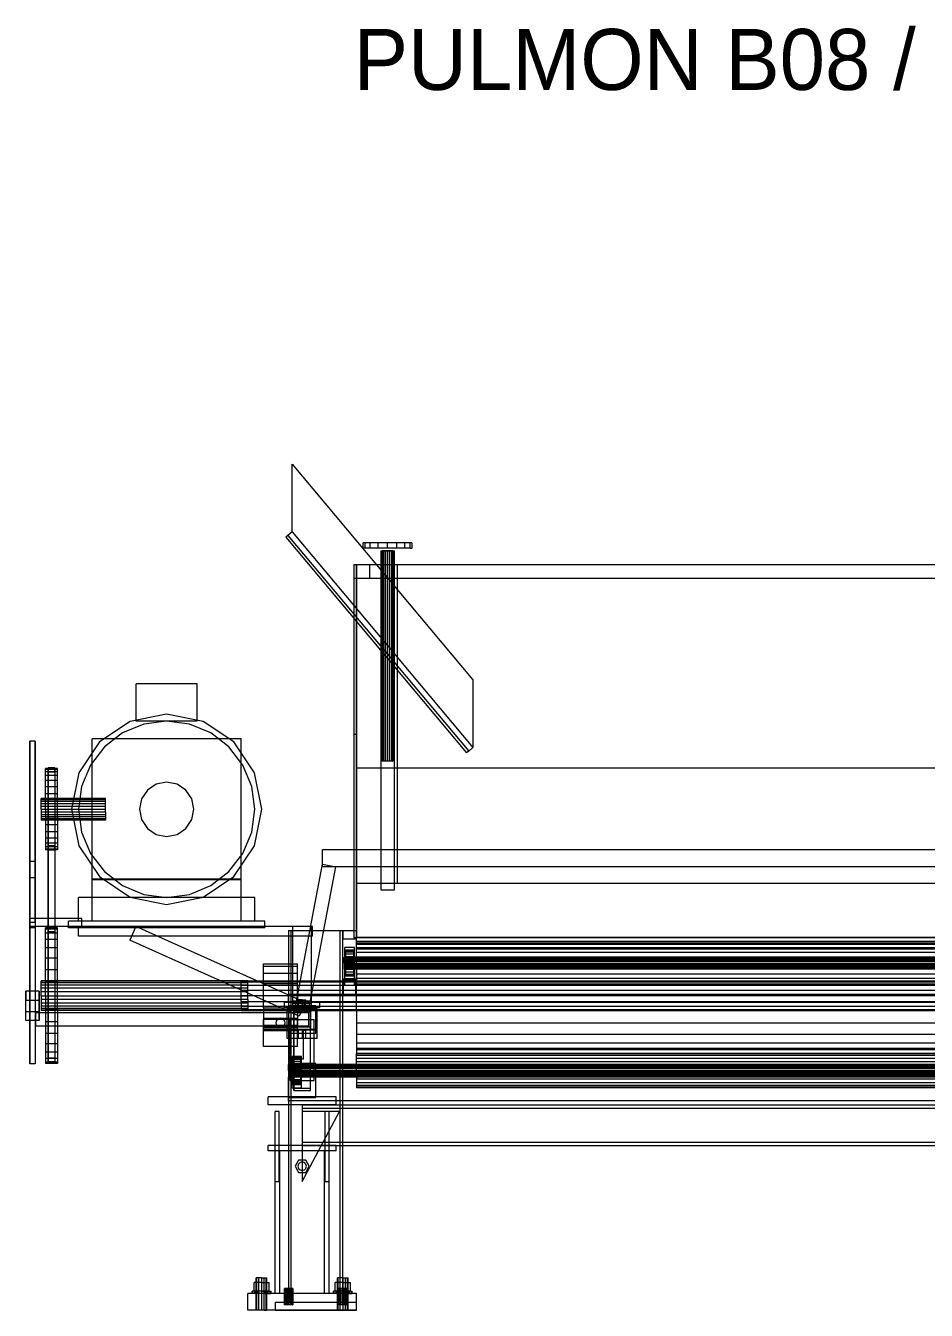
# Model space of a CAD drawing. Header units: millimetres. Extents: x -1970 to 34302, y -80068 to 6837.
# Drawn here: x -484 to 845, y -50000 to -48105 of the extents above; entities that cross this region are included whole.
import ezdxf

# ---------------------------------------------------------------- set-up
doc = ezdxf.new("R2010")
doc.units = ezdxf.units.MM
doc.layers.add('DET_BUFFER_lateral', color=7, linetype='Continuous', lineweight=0)
doc.layers.add('TEXTOS', color=4, linetype='Continuous', lineweight=0)

msp = doc.modelspace()

# ---------------------------------------------------------------- linework, layer by layer
at = {"layer": 'DET_BUFFER_lateral'}
for p, q in [((-91, -48852), (-91, -48752)), ((-91, -48752), (175.834, -49070)), ((-97.128, -48857.142), (-100.193, -48859.713)), ((-100.193, -48859.713), (166.641, -49177.713)), ((-91, -48852), (-97.128, -48857.142)), ((-97.128, -48857.142), (169.705, -49175.142)), ((-91, -48852), (175.834, -49170)), ((16.74, -48868), (14, -48868)), ((14, -48876), (14, -48868)), ((16.74, -48876), (14, -48876)), ((24.544, -48868), (16.74, -48868)), ((16.74, -48876), (16.74, -48868)), ((24.544, -48876), (16.74, -48876)), ((36.223, -48868), (24.544, -48868)), ((24.544, -48876), (24.544, -48868)), ((36.223, -48876), (24.544, -48876)), ((50, -48868), (36.223, -48868)), ((36.223, -48876), (36.223, -48868)), ((50, -48876), (36.223, -48876)), ((40, -48880), (60, -48880)), ((40, -48880), (40, -49380)), ((42.609, -48880), (42, -48880)), ((42, -49190), (42, -48880)), ((44.343, -48880), (42.609, -48880)), ((42.609, -49190), (42.609, -48880)), ((46.939, -48880), (44.343, -48880)), ((44.343, -49190), (44.343, -48880)), ((50, -48880), (46.939, -48880)), ((46.939, -49190), (46.939, -48880)), ((63.777, -48868), (50, -48868)), ((50, -48876), (50, -48868)), ((63.777, -48876), (50, -48876)), ((53.061, -48880), (50, -48880)), ((50, -49190), (50, -48880)), ((55.657, -48880), (53.061, -48880)), ((53.061, -49190), (53.061, -48880)), ((57.391, -48880), (55.657, -48880)), ((55.657, -49190), (55.657, -48880)), ((58, -48880), (57.391, -48880)), ((57.391, -49190), (57.391, -48880)), ((58, -48880), (58, -49190)), ((60, -49380), (60, -48880)), ((75.456, -48868), (63.777, -48868)), ((63.777, -48876), (63.777, -48868)), ((75.456, -48876), (63.777, -48876)), ((83.26, -48868), (75.456, -48868)), ((75.456, -48876), (75.456, -48868)), ((83.26, -48876), (75.456, -48876)), ((86, -48868), (83.26, -48868)), ((83.26, -48876), (83.26, -48868)), ((83.26, -48876), (86, -48876)), ((86, -48868), (86, -48876)), ((0, -48900), (4, -48900)), ((0, -48900), (0, -49450)), ((0, -48900), (24, -48900)), ((0, -48900), (0, -48920)), ((4, -49450), (4, -48900)), ((4, -48900), (2004, -48900)), ((4, -48900), (4, -49370)), ((24, -48920), (24, -48900)), ((24, -48900), (1984, -48900)), ((64, -48900), (1924, -48900)), ((64, -48900), (64, -49370)), ((0, -48920), (24, -48920)), ((24, -48920), (1984, -48920)), ((175.834, -49070), (175.834, -49170)), ((-231, -49076), (-321, -49076)), ((-321, -49131), (-321, -49076)), ((-231, -49131), (-231, -49076)), ((-329.729, -49131.287), (-375.278, -49161.722)), ((-276, -49120.6), (-329.729, -49131.287)), ((-231, -49131), (-321, -49131)), ((-276, -49131), (-309.646, -49135.43)), ((-222.271, -49131.287), (-276, -49120.6)), ((-242.354, -49135.43), (-276, -49131)), ((-176.722, -49161.722), (-222.271, -49131.287)), ((-341, -49148.417), (-367.924, -49169.076)), ((-309.646, -49135.43), (-341, -49148.417)), ((-211, -49148.417), (-242.354, -49135.43)), ((-184.076, -49169.076), (-211, -49148.417)), ((0, -49150), (4, -49150)), ((0, -49150), (0, -49450)), ((4, -49450), (4, -49150)), ((-478, -49160.31), (-478, -49361.69)), ((-470, -49160.31), (-478, -49160.31)), ((-478, -49435.31), (-478, -49160.31)), ((-470, -49361.69), (-470, -49160.31)), ((-470, -49160.31), (-470, -49435.31)), ((-375.278, -49161.722), (-405.713, -49207.271)), ((-367.924, -49169.076), (-388.583, -49196)), ((-166, -49157), (-386, -49157)), ((-386, -49365), (-386, -49157)), ((-163.417, -49196), (-184.076, -49169.076)), ((-146.287, -49207.271), (-176.722, -49161.722)), ((-166, -49365), (-166, -49157)), ((169.705, -49175.142), (166.641, -49177.713)), ((175.834, -49170), (169.705, -49175.142)), ((-455, -49202.153), (-455, -49201)), ((-437, -49201), (-455, -49201)), ((-455, -49205.567), (-455, -49202.153)), ((-437, -49202.153), (-455, -49202.153)), ((-455, -49211.112), (-455, -49205.567)), ((-437, -49205.567), (-455, -49205.567)), ((-451, -49199.9), (-451, -49205.719)), ((-441, -49199.9), (-451, -49199.9)), ((-451, -49436.107), (-451, -49199.9)), ((-451, -49205.719), (-441, -49205.719)), ((-451, -49205.719), (-451, -49441.926)), ((-441, -49205.719), (-441, -49199.9)), ((-441, -49199.9), (-441, -49436.107)), ((-441, -49205.719), (-441, -49441.926)), ((-437, -49202.153), (-437, -49201)), ((-437, -49205.567), (-437, -49202.153)), ((-437, -49211.112), (-437, -49205.567)), ((-405.713, -49207.271), (-416.4, -49261)), ((-388.583, -49196), (-401.57, -49227.354)), ((-150.43, -49227.354), (-163.417, -49196)), ((-135.6, -49261), (-146.287, -49207.271)), ((4, -49200), (2004, -49200)), ((4, -49200), (4, -49450)), ((42.609, -49190), (42, -49190)), ((44.343, -49190), (42.609, -49190)), ((46.939, -49190), (44.343, -49190)), ((50, -49190), (46.939, -49190)), ((53.061, -49190), (50, -49190)), ((55.657, -49190), (53.061, -49190)), ((57.391, -49190), (55.657, -49190)), ((57.391, -49190), (58, -49190)), ((-455, -49218.574), (-455, -49211.112)), ((-437, -49211.112), (-455, -49211.112)), ((-455, -49227.666), (-455, -49218.574)), ((-437, -49218.574), (-455, -49218.574)), ((-437, -49218.574), (-437, -49211.112)), ((-437, -49227.666), (-437, -49218.574)), ((-291.307, -49224.045), (-304.284, -49232.716)), ((-276, -49221), (-291.307, -49224.045)), ((-260.693, -49224.045), (-276, -49221)), ((-247.716, -49232.716), (-260.693, -49224.045)), ((-461, -49245.545), (-461, -49245)), ((-366, -49245), (-461, -49245)), ((-461, -49247.144), (-461, -49245.545)), ((-366, -49245.545), (-461, -49245.545)), ((-455, -49238.039), (-455, -49227.666)), ((-437, -49227.666), (-455, -49227.666)), ((-455, -49249.295), (-455, -49238.039)), ((-437, -49238.039), (-455, -49238.039)), ((-437, -49238.039), (-437, -49227.666)), ((-437, -49249.295), (-437, -49238.039)), ((-401.57, -49227.354), (-406, -49261)), ((-366, -49245.545), (-366, -49245)), ((-366, -49247.144), (-366, -49245.545)), ((-304.284, -49232.716), (-312.955, -49245.693)), ((-239.045, -49245.693), (-247.716, -49232.716)), ((-146, -49261), (-150.43, -49227.354)), ((-461, -49249.686), (-461, -49247.144)), ((-366, -49247.144), (-461, -49247.144)), ((-461, -49253), (-461, -49249.686)), ((-366, -49249.686), (-461, -49249.686)), ((-461, -49256.859), (-461, -49253)), ((-366, -49253), (-461, -49253)), ((-461, -49261), (-461, -49256.859)), ((-366, -49256.859), (-461, -49256.859)), ((-461, -49261), (-461, -49265.141)), ((-461, -49261), (-366, -49261)), ((-455, -49261), (-455, -49249.295)), ((-437, -49249.295), (-455, -49249.295)), ((-455, -49261), (-455, -49272.705)), ((-455, -49261), (-437, -49261)), ((-437, -49261), (-437, -49249.295)), ((-437, -49272.705), (-437, -49261)), ((-416.4, -49261), (-405.713, -49314.729)), ((-406, -49261), (-401.57, -49294.646)), ((-366, -49249.686), (-366, -49247.144)), ((-366, -49253), (-366, -49249.686)), ((-366, -49256.859), (-366, -49253)), ((-366, -49261), (-366, -49256.859)), ((-366, -49265.141), (-366, -49261)), ((-312.955, -49245.693), (-316, -49261)), ((-316, -49261), (-312.955, -49276.307)), ((-236, -49261), (-239.045, -49245.693)), ((-239.045, -49276.307), (-236, -49261)), ((-150.43, -49294.646), (-146, -49261)), ((-146.287, -49314.729), (-135.6, -49261)), ((-461, -49265.141), (-461, -49269)), ((-366, -49265.141), (-461, -49265.141)), ((-461, -49269), (-461, -49272.314)), ((-366, -49269), (-461, -49269)), ((-461, -49272.314), (-461, -49274.856)), ((-366, -49272.314), (-461, -49272.314)), ((-461, -49274.856), (-461, -49276.455)), ((-366, -49274.856), (-461, -49274.856)), ((-461, -49276.455), (-461, -49277)), ((-366, -49276.455), (-461, -49276.455)), ((-366, -49277), (-461, -49277)), ((-455, -49272.705), (-455, -49283.961)), ((-437, -49272.705), (-455, -49272.705)), ((-437, -49272.705), (-437, -49283.961)), ((-366, -49265.141), (-366, -49269)), ((-366, -49269), (-366, -49272.314)), ((-366, -49272.314), (-366, -49274.856)), ((-366, -49274.856), (-366, -49276.455)), ((-366, -49276.455), (-366, -49277)), ((-312.955, -49276.307), (-304.284, -49289.284)), ((-247.716, -49289.284), (-239.045, -49276.307)), ((-455, -49283.961), (-455, -49294.334)), ((-437, -49283.961), (-455, -49283.961)), ((-455, -49294.334), (-455, -49303.426)), ((-437, -49294.334), (-455, -49294.334)), ((-437, -49283.961), (-437, -49294.334)), ((-437, -49294.334), (-437, -49303.426)), ((-401.57, -49294.646), (-388.583, -49326)), ((-304.284, -49289.284), (-291.307, -49297.955)), ((-291.307, -49297.955), (-276, -49301)), ((-276, -49301), (-260.693, -49297.955)), ((-260.693, -49297.955), (-247.716, -49289.284)), ((-163.417, -49326), (-150.43, -49294.646)), ((-455, -49303.426), (-455, -49310.888)), ((-437, -49303.426), (-455, -49303.426)), ((-455, -49310.888), (-455, -49316.433)), ((-437, -49310.888), (-455, -49310.888)), ((-455, -49316.433), (-455, -49319.847)), ((-437, -49316.433), (-455, -49316.433)), ((-455, -49319.847), (-455, -49321)), ((-437, -49319.847), (-455, -49319.847)), ((-437, -49321), (-455, -49321)), ((-451, -49314.947), (-451, -49320.626)), ((-441, -49314.947), (-451, -49314.947)), ((-451, -49627.805), (-451, -49314.947)), ((-451, -49320.626), (-441, -49320.626)), ((-451, -49320.626), (-451, -49633.484)), ((-441, -49320.626), (-441, -49314.947)), ((-441, -49314.947), (-441, -49627.805)), ((-441, -49320.626), (-441, -49633.484)), ((-437, -49303.426), (-437, -49310.888)), ((-437, -49310.888), (-437, -49316.433)), ((-437, -49316.433), (-437, -49319.847)), ((-437, -49319.847), (-437, -49321)), ((-405.713, -49314.729), (-375.278, -49360.278)), ((-176.722, -49360.278), (-146.287, -49314.729)), ((2054, -49321), (-46, -49321)), ((-46, -49346), (-46, -49321)), ((-470, -49338), (-478, -49338)), ((-478, -49428), (-478, -49338)), ((-470, -49428), (-470, -49338)), ((-388.583, -49326), (-367.924, -49352.924)), ((-184.076, -49352.924), (-163.417, -49326)), ((-367.924, -49352.924), (-341, -49373.583)), ((-211, -49373.583), (-184.076, -49352.924)), ((-85.823, -49552.129), (-45.823, -49342.129)), ((-66.177, -49555.871), (-26.177, -49345.871)), ((2054, -49346), (-46, -49346)), ((-45.823, -49342.129), (-26.177, -49345.871)), ((-478, -49361.69), (-470, -49361.69)), ((-478, -49361.69), (-478, -49636.69)), ((-470, -49361.69), (-470, -49636.69)), ((-166, -49364), (-386, -49364)), ((-386, -49426), (-386, -49364)), ((-166, -49365), (-386, -49365)), ((-375.278, -49360.278), (-329.729, -49390.713)), ((-341, -49373.583), (-309.646, -49386.57)), ((-242.354, -49386.57), (-211, -49373.583)), ((-222.271, -49390.713), (-176.722, -49360.278)), ((-166, -49426), (-166, -49364)), ((4, -49370), (2004, -49370)), ((64, -49370), (1924, -49370)), ((-146, -49391), (-406, -49391)), ((-406, -49426), (-406, -49391)), ((-329.729, -49390.713), (-276, -49401.4)), ((-309.646, -49386.57), (-276, -49391)), ((-276, -49391), (-242.354, -49386.57)), ((-276, -49401.4), (-222.271, -49390.713)), ((-146, -49426), (-146, -49391)), ((40, -49380), (60, -49380)), ((-401, -49422), (-478, -49422)), ((-478, -49434), (-478, -49422)), ((-470, -49428), (-478, -49428)), ((-401, -49434), (-478, -49434)), ((-131, -49426), (-421, -49426)), ((-421, -49436), (-421, -49426)), ((-146, -49426), (-406, -49426)), ((-61, -49434), (-406, -49434)), ((-406, -49448), (-406, -49434)), ((-401, -49434), (-401, -49422)), ((-166, -49426), (-386, -49426)), ((-321.503, -49433.961), (-330.497, -49454.039)), ((-71.503, -49545.961), (-321.503, -49433.961)), ((-131, -49436), (-131, -49426)), ((-62, -49434), (-90, -49434)), ((-90, -49559), (-90, -49434)), ((-62, -49559), (-62, -49434)), ((-61, -49448), (-61, -49434)), ((-478, -49435.31), (-470, -49435.31)), ((-478, -49636.69), (-478, -49435.31)), ((-470, -49435.31), (-470, -49636.69)), ((-455, -49437.921), (-455, -49436)), ((-437, -49436), (-455, -49436)), ((-455, -49443.612), (-455, -49437.921)), ((-437, -49437.921), (-455, -49437.921)), ((-455, -49452.853), (-455, -49443.612)), ((-437, -49443.612), (-455, -49443.612)), ((-455, -49465.289), (-455, -49452.853)), ((-437, -49452.853), (-455, -49452.853)), ((-451, -49436.107), (-441, -49436.107)), ((-451, -49441.926), (-451, -49436.107)), ((-441, -49441.926), (-451, -49441.926)), ((-441, -49436.107), (-441, -49441.926)), ((-437, -49437.921), (-437, -49436)), ((-437, -49443.612), (-437, -49437.921)), ((-437, -49452.853), (-437, -49443.612)), ((-437, -49465.289), (-437, -49452.853)), ((-131, -49436), (-421, -49436)), ((-61, -49448), (-406, -49448)), ((-96, -49440), (-92, -49440)), ((-96, -49440), (-96, -49988)), ((-92, -49988), (-92, -49440)), ((-92, -49440), (-20, -49440)), ((-20, -49988), (-20, -49440)), ((-20, -49440), (-16, -49440)), ((-16, -49988), (-16, -49440)), ((-16, -49440), (4, -49440)), ((-16, -49440), (-16, -49452)), ((-16, -49452), (4, -49452)), ((0, -49450), (4, -49450)), ((4, -49452), (4, -49440)), ((4, -49450), (2004, -49450)), ((1004, -49450), (4, -49450)), ((4, -49456), (4, -49450)), ((-455, -49480.443), (-455, -49465.289)), ((-437, -49465.289), (-455, -49465.289)), ((-437, -49480.443), (-437, -49465.289)), ((-80.497, -49566.039), (-330.497, -49454.039)), ((1, -49465), (-13, -49465)), ((-13, -49513), (-13, -49465)), ((-12, -49469.647), (-12, -49469)), ((-12, -49469), (-12, -49479)), ((0, -49469), (-12, -49469)), ((-12, -49471.546), (-12, -49469.647)), ((-12, -49469.647), (-12, -49479.307)), ((0, -49469.647), (-12, -49469.647)), ((-12, -49474.565), (-12, -49471.546)), ((-12, -49471.546), (-12, -49480.206)), ((0, -49471.546), (-12, -49471.546)), ((0, -49479), (0, -49469)), ((0, -49469), (0, -49469.647)), ((0, -49479.307), (0, -49469.647)), ((0, -49469.647), (0, -49471.546)), ((0, -49480.206), (0, -49471.546)), ((0, -49471.546), (0, -49474.565)), ((1, -49513), (1, -49465)), ((1004, -49456), (4, -49456)), ((4, -49458.726), (4, -49456)), ((4, -49456), (2004, -49456)), ((4, -49457.09), (4, -49456)), ((4, -49460.287), (4, -49457.09)), ((2004, -49457.09), (4, -49457.09)), ((4, -49466.718), (4, -49458.726)), ((4, -49458.726), (2004, -49458.726)), ((4, -49465.373), (4, -49460.287)), ((2004, -49460.287), (4, -49460.287)), ((4, -49472), (4, -49465.373)), ((2004, -49465.373), (4, -49465.373)), ((4, -49479.431), (4, -49466.718)), ((4, -49466.718), (2004, -49466.718)), ((4, -49479.718), (4, -49472)), ((2004, -49472), (4, -49472)), ((-455, -49497.732), (-455, -49480.443)), ((-437, -49480.443), (-455, -49480.443)), ((-437, -49497.732), (-437, -49480.443)), ((-133, -49492.578), (-133, -49489)), ((-133, -49489), (-83, -49489)), ((-83, -49492.578), (-83, -49489)), ((-14, -49479.307), (-14, -49479)), ((2022, -49479), (-14, -49479)), ((-14, -49480.206), (-14, -49479.307)), ((2022, -49479.307), (-14, -49479.307)), ((-14, -49481.636), (-14, -49480.206)), ((2022, -49480.206), (-14, -49480.206)), ((-14, -49483.5), (-14, -49481.636)), ((2022, -49481.636), (-14, -49481.636)), ((-14, -49485.671), (-14, -49483.5)), ((2022, -49483.5), (-14, -49483.5)), ((-14, -49488), (-14, -49485.671)), ((2022, -49485.671), (-14, -49485.671)), ((-14, -49488), (-14, -49490.329)), ((-14, -49488), (2022, -49488)), ((-14, -49490.329), (-14, -49492.5)), ((2022, -49490.329), (-14, -49490.329)), ((-12, -49478.5), (-12, -49474.565)), ((-12, -49474.565), (-12, -49481.636)), ((0, -49474.565), (-12, -49474.565)), ((-12, -49483.082), (-12, -49478.5)), ((-12, -49478.5), (-12, -49483.5)), ((0, -49478.5), (-12, -49478.5)), ((-12, -49479), (-12, -49479.307)), ((-12, -49479), (0, -49479)), ((-12, -49479.307), (-12, -49480.206)), ((-12, -49479.307), (0, -49479.307)), ((-12, -49480.206), (-12, -49481.636)), ((-12, -49480.206), (0, -49480.206)), ((-12, -49481.636), (-12, -49483.5)), ((-12, -49481.636), (0, -49481.636)), ((-12, -49488), (-12, -49483.082)), ((-12, -49483.082), (-12, -49485.671)), ((0, -49483.082), (-12, -49483.082)), ((-12, -49483.5), (-12, -49485.671)), ((-12, -49483.5), (0, -49483.5)), ((-12, -49485.671), (-12, -49488)), ((-12, -49485.671), (0, -49485.671)), ((0, -49488), (-12, -49488)), ((-12, -49488), (-12, -49492.918)), ((-12, -49490.329), (-12, -49488)), ((-12, -49492.918), (-12, -49490.329)), ((-12, -49490.329), (0, -49490.329)), ((-12, -49492.5), (-12, -49490.329)), ((0, -49481.636), (0, -49474.565)), ((0, -49474.565), (0, -49478.5)), ((0, -49483.5), (0, -49478.5)), ((0, -49478.5), (0, -49483.082)), ((0, -49479.307), (0, -49479)), ((0, -49480.206), (0, -49479.307)), ((0, -49481.636), (0, -49480.206)), ((0, -49483.5), (0, -49481.636)), ((0, -49485.671), (0, -49483.082)), ((0, -49483.082), (0, -49488)), ((0, -49485.671), (0, -49483.5)), ((0, -49488), (0, -49485.671)), ((0, -49488), (0, -49490.329)), ((0, -49492.918), (0, -49488)), ((0, -49490.329), (0, -49492.918)), ((0, -49490.329), (0, -49492.5)), ((4, -49496), (4, -49479.431)), ((4, -49479.431), (2004, -49479.431)), ((4, -49488), (4, -49479.718)), ((2004, -49479.718), (4, -49479.718)), ((4, -49488), (4, -49496.282)), ((4, -49488), (2004, -49488)), ((-455, -49516.491), (-455, -49497.732)), ((-437, -49497.732), (-455, -49497.732)), ((-437, -49516.491), (-437, -49497.732)), ((-133, -49502.766), (-133, -49492.578)), ((-133, -49492.578), (-83, -49492.578)), ((-133, -49518.014), (-133, -49502.766)), ((-133, -49502.766), (-83, -49502.766)), ((-83, -49502.766), (-83, -49492.578)), ((-83, -49518.014), (-83, -49502.766)), ((-14, -49492.5), (-14, -49494.364)), ((2022, -49492.5), (-14, -49492.5)), ((-14, -49494.364), (-14, -49495.794)), ((2022, -49494.364), (-14, -49494.364)), ((-14, -49495.794), (-14, -49496.693)), ((2022, -49495.794), (-14, -49495.794)), ((-14, -49496.693), (-14, -49497)), ((2022, -49496.693), (-14, -49496.693)), ((2022, -49497), (-14, -49497)), ((-12, -49497.5), (-12, -49492.5)), ((-12, -49492.5), (0, -49492.5)), ((-12, -49494.364), (-12, -49492.5)), ((0, -49492.918), (-12, -49492.918)), ((-12, -49492.918), (-12, -49497.5)), ((-12, -49501.435), (-12, -49494.364)), ((-12, -49494.364), (0, -49494.364)), ((-12, -49495.794), (-12, -49494.364)), ((-12, -49504.454), (-12, -49495.794)), ((-12, -49495.794), (0, -49495.794)), ((-12, -49496.693), (-12, -49495.794)), ((-12, -49506.353), (-12, -49496.693)), ((-12, -49496.693), (0, -49496.693)), ((-12, -49497), (-12, -49496.693)), ((-12, -49507), (-12, -49497)), ((-12, -49497), (0, -49497)), ((0, -49497.5), (-12, -49497.5)), ((-12, -49497.5), (-12, -49501.435)), ((0, -49501.435), (-12, -49501.435)), ((-12, -49501.435), (-12, -49504.454)), ((0, -49504.454), (-12, -49504.454)), ((-12, -49504.454), (-12, -49506.353)), ((0, -49506.353), (-12, -49506.353)), ((-12, -49506.353), (-12, -49507)), ((0, -49507), (-12, -49507)), ((0, -49492.5), (0, -49497.5)), ((0, -49492.5), (0, -49494.364)), ((0, -49497.5), (0, -49492.918)), ((0, -49494.364), (0, -49501.435)), ((0, -49494.364), (0, -49495.794)), ((0, -49495.794), (0, -49504.454)), ((0, -49495.794), (0, -49496.693)), ((0, -49496.693), (0, -49506.353)), ((0, -49496.693), (0, -49497)), ((0, -49497), (0, -49507)), ((0, -49501.435), (0, -49497.5)), ((0, -49504.454), (0, -49501.435)), ((0, -49506.353), (0, -49504.454)), ((0, -49507), (0, -49506.353)), ((4, -49515.294), (4, -49496)), ((4, -49496), (2004, -49496)), ((4, -49496.282), (4, -49504)), ((2004, -49496.282), (4, -49496.282)), ((4, -49504), (4, -49510.627)), ((2004, -49504), (4, -49504)), ((4, -49510.627), (4, -49515.713)), ((2004, -49510.627), (4, -49510.627)), ((-464, -49529.31), (-484, -49529.31)), ((-484, -49529.31), (-484, -49542.69)), ((-484, -49559.31), (-484, -49529.31)), ((-464, -49542.69), (-464, -49529.31)), ((-464, -49529.31), (-464, -49559.31)), ((-461, -49514.75), (-461, -49514)), ((-156, -49514), (-461, -49514)), ((-461, -49516.947), (-461, -49514.75)), ((-156, -49514.75), (-461, -49514.75)), ((-461, -49520.444), (-461, -49516.947)), ((-156, -49516.947), (-461, -49516.947)), ((-461, -49525), (-461, -49520.444)), ((-156, -49520.444), (-461, -49520.444)), ((-461, -49530.306), (-461, -49525)), ((-156, -49525), (-461, -49525)), ((-455, -49536), (-455, -49516.491)), ((-437, -49516.491), (-455, -49516.491)), ((-437, -49536), (-437, -49516.491)), ((-166, -49515.675), (-166, -49514)), ((-166, -49514), (2174, -49514)), ((-166, -49520.444), (-166, -49515.675)), ((-166, -49515.675), (2174, -49515.675)), ((-166, -49527.581), (-166, -49520.444)), ((-166, -49520.444), (2174, -49520.444)), ((-166, -49536), (-166, -49527.581)), ((-166, -49527.581), (2174, -49527.581)), ((-156, -49514.75), (-156, -49514)), ((-156, -49516.947), (-156, -49514.75)), ((-156, -49520.444), (-156, -49516.947)), ((-156, -49525), (-156, -49520.444)), ((-156, -49530.306), (-156, -49525)), ((-133, -49536), (-133, -49518.014)), ((-133, -49518.014), (-83, -49518.014)), ((-83, -49536), (-83, -49518.014)), ((-15, -49511), (3, -49511)), ((-15, -49535), (-15, -49511)), ((1, -49511), (-13, -49511)), ((-13, -49521), (-13, -49511)), ((1, -49513), (-13, -49513)), ((1, -49521), (-13, -49521)), ((1, -49521), (1, -49511)), ((3, -49535), (3, -49511)), ((4, -49536), (4, -49515.294)), ((4, -49515.294), (2004, -49515.294)), ((4, -49515.713), (4, -49518.91)), ((2004, -49515.713), (4, -49515.713)), ((4, -49518.91), (4, -49520)), ((2004, -49518.91), (4, -49518.91)), ((2004, -49520), (4, -49520)), ((-484, -49542.69), (-464, -49542.69)), ((-484, -49572.69), (-484, -49542.69)), ((-464, -49572.69), (-464, -49542.69)), ((-461, -49536), (-461, -49530.306)), ((-156, -49530.306), (-461, -49530.306)), ((-461, -49536), (-461, -49541.694)), ((-461, -49536), (-156, -49536)), ((-461, -49541.694), (-461, -49547)), ((-156, -49541.694), (-461, -49541.694)), ((-461, -49547), (-461, -49551.556)), ((-156, -49547), (-461, -49547)), ((-455, -49536), (-455, -49555.509)), ((-455, -49536), (-437, -49536)), ((-437, -49555.509), (-437, -49536)), ((-166, -49544.419), (-166, -49536)), ((2174, -49536), (-166, -49536)), ((-166, -49544.419), (-166, -49551.556)), ((-166, -49544.419), (2174, -49544.419)), ((-156, -49536), (-156, -49530.306)), ((-156, -49541.694), (-156, -49536)), ((-156, -49541.694), (-156, -49547)), ((-156, -49547), (-156, -49551.556)), ((-133, -49553.986), (-133, -49536)), ((-83, -49536), (-133, -49536)), ((-50, -49546), (-102, -49546)), ((-102, -49554), (-102, -49546)), ((2104, -49534), (-96, -49534)), ((-96, -49546), (-96, -49534)), ((2104, -49546), (-96, -49546)), ((-62, -49544), (-90, -49544)), ((-90, -49548), (-90, -49544)), ((-62, -49548), (-90, -49548)), ((-83, -49536), (-83, -49553.986)), ((-76, -49542), (-81.196, -49542)), ((-81.196, -49554), (-81.196, -49542)), ((-71.503, -49545.961), (-80.497, -49566.039)), ((-76, -49542), (-70.804, -49542)), ((-76, -49542), (-76, -49554)), ((-70.804, -49554), (-70.804, -49542)), ((-62, -49548), (-62, -49544)), ((-50, -49554), (-50, -49546)), ((-15, -49535), (3, -49535)), ((4, -49556.706), (4, -49536)), ((2004, -49536), (4, -49536)), ((-484, -49572.69), (-484, -49559.31)), ((-484, -49559.31), (-464, -49559.31)), ((-66, -49561), (-469, -49561)), ((-469, -49581), (-469, -49561)), ((-464, -49559.31), (-464, -49572.69)), ((-461, -49551.556), (-461, -49555.053)), ((-156, -49551.556), (-461, -49551.556)), ((-461, -49555.053), (-461, -49557.25)), ((-156, -49555.053), (-461, -49555.053)), ((-461, -49557.25), (-461, -49558)), ((-156, -49557.25), (-461, -49557.25)), ((-156, -49558), (-461, -49558)), ((-455, -49555.509), (-455, -49574.268)), ((-437, -49555.509), (-455, -49555.509)), ((-437, -49555.509), (-437, -49574.268)), ((-166, -49551.556), (-166, -49556.325)), ((-166, -49551.556), (2174, -49551.556)), ((-166, -49556.325), (-166, -49558)), ((-166, -49556.325), (2174, -49556.325)), ((-166, -49558), (2174, -49558)), ((-156, -49551.556), (-156, -49555.053)), ((-156, -49555.053), (-156, -49557.25)), ((-156, -49557.25), (-156, -49558)), ((-133, -49553.986), (-133, -49569.234)), ((-133, -49553.986), (-83, -49553.986)), ((-50, -49554), (-102, -49554)), ((-54, -49556), (-98, -49556)), ((-98, -49586), (-98, -49556)), ((-96, -49551), (-96, -49591)), ((-56, -49551), (-96, -49551)), ((-62, -49559), (-90, -49559)), ((-88.5, -49556.042), (-63.5, -49556.042)), ((-88.5, -49585.958), (-88.5, -49556.042)), ((-88.5, -49556.042), (-88.5, -49646.042)), ((-88.5, -49559.851), (-63.5, -49559.851)), ((-88.5, -49582.149), (-88.5, -49559.851)), ((-88.5, -49559.851), (-88.5, -49649.851)), ((-85.823, -49552.129), (-66.177, -49555.871)), ((-83, -49553.986), (-83, -49569.234)), ((-76, -49554), (-81.196, -49554)), ((-70.804, -49554), (-76, -49554)), ((-66, -49581), (-66, -49561)), ((-63.5, -49556.042), (-63.5, -49585.958)), ((-63.5, -49646.042), (-63.5, -49556.042)), ((-63.5, -49559.851), (-63.5, -49582.149)), ((-63.5, -49649.851), (-63.5, -49559.851)), ((-56, -49591), (-56, -49551)), ((-54, -49586), (-54, -49556)), ((4, -49556.706), (4, -49576)), ((4, -49556.706), (2004, -49556.706)), ((-464, -49572.69), (-484, -49572.69)), ((-66, -49581), (-469, -49581)), ((-455, -49574.268), (-455, -49591.557)), ((-437, -49574.268), (-455, -49574.268)), ((-437, -49574.268), (-437, -49591.557)), ((-133, -49569.234), (-133, -49579.422)), ((-133, -49569.234), (-83, -49569.234)), ((-83, -49571), (-133, -49571)), ((-133, -49586), (-133, -49571)), ((-133, -49579.422), (-133, -49583)), ((-133, -49579.422), (-83, -49579.422)), ((-83, -49582), (-133, -49582)), ((-133, -49588), (-133, -49582)), ((-133, -49583), (-83, -49583)), ((-83, -49586), (-133, -49586)), ((-133, -49611), (-133, -49586)), ((-114.467, -49573.321), (-115, -49576)), ((-115, -49576), (-114.467, -49578.679)), ((-112.95, -49571.05), (-114.467, -49573.321)), ((-114.467, -49578.679), (-112.95, -49580.95)), ((-110.679, -49569.533), (-112.95, -49571.05)), ((-112.95, -49580.95), (-110.679, -49582.467)), ((-108, -49569), (-110.679, -49569.533)), ((-110.679, -49582.467), (-108, -49583)), ((-105.321, -49569.533), (-108, -49569)), ((-108, -49583), (-105.321, -49582.467)), ((-103.05, -49571.05), (-105.321, -49569.533)), ((-105.321, -49582.467), (-103.05, -49580.95)), ((-101.533, -49573.321), (-103.05, -49571.05)), ((-103.05, -49580.95), (-101.533, -49578.679)), ((-101, -49576), (-101.533, -49573.321)), ((-101.533, -49578.679), (-101, -49576)), ((-54, -49586), (-98, -49586)), ((-93.5, -49571), (-58.5, -49571)), ((-93.5, -49661), (-93.5, -49571)), ((-63.5, -49582.149), (-88.5, -49582.149)), ((-88.5, -49672.149), (-88.5, -49582.149)), ((-63.5, -49585.958), (-88.5, -49585.958)), ((-88.5, -49675.958), (-88.5, -49585.958)), ((-83, -49569.234), (-83, -49579.422)), ((-83, -49586), (-83, -49571)), ((-83, -49579.422), (-83, -49583)), ((-83, -49588), (-83, -49582)), ((-83, -49611), (-83, -49586)), ((-63.5, -49672.149), (-63.5, -49582.149)), ((-63.5, -49675.958), (-63.5, -49585.958)), ((-58.5, -49661), (-58.5, -49571)), ((4, -49576), (4, -49592.569)), ((4, -49576), (2004, -49576)), ((-455, -49591.557), (-455, -49606.711)), ((-437, -49591.557), (-455, -49591.557)), ((-437, -49591.557), (-437, -49606.711)), ((-83, -49588), (-133, -49588)), ((-54, -49587), (-98, -49587)), ((-98, -49599), (-98, -49587)), ((-54, -49599), (-98, -49599)), ((-96, -49591), (-56, -49591)), ((-74, -49587), (-94, -49587)), ((-94, -49629.4), (-94, -49587)), ((-76, -49587), (-81.196, -49587)), ((-81.196, -49599), (-81.196, -49587)), ((-76, -49599), (-81.196, -49599)), ((-76, -49587), (-70.804, -49587)), ((-76, -49587), (-76, -49599)), ((-70.804, -49599), (-76, -49599)), ((-74, -49629.4), (-74, -49587)), ((-70.804, -49599), (-70.804, -49587)), ((-54, -49599), (-54, -49587)), ((4, -49592.569), (4, -49605.282)), ((4, -49592.569), (2004, -49592.569)), ((4, -49605.282), (4, -49613.274)), ((4, -49605.282), (2004, -49605.282)), ((-455, -49606.711), (-455, -49619.147)), ((-437, -49606.711), (-455, -49606.711)), ((-455, -49619.147), (-455, -49628.388)), ((-437, -49619.147), (-455, -49619.147)), ((-437, -49606.711), (-437, -49619.147)), ((-437, -49619.147), (-437, -49628.388)), ((-83, -49611), (-133, -49611)), ((4, -49613.274), (4, -49616)), ((4, -49613.274), (2004, -49613.274)), ((2004, -49616), (4, -49616)), ((4, -49616), (4, -49621)), ((2004, -49621), (4, -49621)), ((4, -49621.865), (4, -49621)), ((4, -49624.403), (4, -49621.865)), ((2004, -49621.865), (4, -49621.865)), ((4, -49628.439), (4, -49624.403)), ((2004, -49624.403), (4, -49624.403)), ((-470, -49636.69), (-478, -49636.69)), ((-455, -49628.388), (-455, -49634.079)), ((-437, -49628.388), (-455, -49628.388)), ((-455, -49634.079), (-455, -49636)), ((-437, -49634.079), (-455, -49634.079)), ((-437, -49636), (-455, -49636)), ((-451, -49627.805), (-441, -49627.805)), ((-451, -49633.484), (-451, -49627.805)), ((-441, -49633.484), (-451, -49633.484)), ((-441, -49627.805), (-441, -49633.484)), ((-437, -49628.388), (-437, -49634.079)), ((-437, -49634.079), (-437, -49636)), ((-96, -49636), (-96, -49686)), ((-56, -49636), (-96, -49636)), ((-96, -49637.707), (-96, -49637.4)), ((2104, -49637.4), (-96, -49637.4)), ((-96, -49638.606), (-96, -49637.707)), ((2104, -49637.707), (-96, -49637.707)), ((-96, -49640.036), (-96, -49638.606)), ((2104, -49638.606), (-96, -49638.606)), ((-96, -49641.9), (-96, -49640.036)), ((2104, -49640.036), (-96, -49640.036)), ((-96, -49644.071), (-96, -49641.9)), ((2104, -49641.9), (-96, -49641.9)), ((-74, -49629.4), (-94, -49629.4)), ((-77, -49625.4), (-91, -49625.4)), ((-91, -49667.4), (-91, -49625.4)), ((-90, -49628.047), (-90, -49627.4)), ((-90, -49627.4), (-90, -49637.4)), ((-78, -49627.4), (-90, -49627.4)), ((-90, -49629.946), (-90, -49628.047)), ((-90, -49628.047), (-90, -49637.707)), ((-78, -49628.047), (-90, -49628.047)), ((-90, -49632.965), (-90, -49629.946)), ((-90, -49629.946), (-90, -49638.606)), ((-78, -49629.946), (-90, -49629.946)), ((-90, -49636.9), (-90, -49632.965)), ((-90, -49632.965), (-90, -49640.036)), ((-78, -49632.965), (-90, -49632.965)), ((-90, -49641.482), (-90, -49636.9)), ((-90, -49636.9), (-90, -49641.9)), ((-78, -49636.9), (-90, -49636.9)), ((-90, -49637.4), (-90, -49637.707)), ((-90, -49637.4), (-78, -49637.4)), ((-90, -49637.707), (-90, -49638.606)), ((-90, -49637.707), (-78, -49637.707)), ((-90, -49638.606), (-90, -49640.036)), ((-90, -49638.606), (-78, -49638.606)), ((-90, -49640.036), (-90, -49641.9)), ((-90, -49640.036), (-78, -49640.036)), ((-90, -49646.4), (-90, -49641.482)), ((-90, -49641.482), (-90, -49644.071)), ((-78, -49641.482), (-90, -49641.482)), ((-90, -49641.9), (-90, -49644.071)), ((-90, -49641.9), (-78, -49641.9)), ((-78, -49637.4), (-78, -49627.4)), ((-78, -49627.4), (-78, -49628.047)), ((-78, -49637.707), (-78, -49628.047)), ((-78, -49628.047), (-78, -49629.946)), ((-78, -49638.606), (-78, -49629.946)), ((-78, -49629.946), (-78, -49632.965)), ((-78, -49640.036), (-78, -49632.965)), ((-78, -49632.965), (-78, -49636.9)), ((-78, -49641.9), (-78, -49636.9)), ((-78, -49636.9), (-78, -49641.482)), ((-78, -49637.707), (-78, -49637.4)), ((-78, -49638.606), (-78, -49637.707)), ((-78, -49640.036), (-78, -49638.606)), ((-78, -49641.9), (-78, -49640.036)), ((-78, -49644.071), (-78, -49641.482)), ((-78, -49641.482), (-78, -49646.4)), ((-78, -49644.071), (-78, -49641.9)), ((-77, -49667.4), (-77, -49625.4)), ((-56, -49686), (-56, -49636)), ((4, -49633.7), (4, -49628.439)), ((2004, -49628.439), (4, -49628.439)), ((4, -49639.826), (4, -49633.7)), ((2004, -49633.7), (4, -49633.7)), ((4, -49646.4), (4, -49639.826)), ((2004, -49639.826), (4, -49639.826)), ((-96, -49646.4), (-96, -49644.071)), ((2104, -49644.071), (-96, -49644.071)), ((-96, -49646.4), (-96, -49648.729)), ((-96, -49646.4), (2104, -49646.4)), ((-96, -49648.729), (-96, -49650.9)), ((2104, -49648.729), (-96, -49648.729)), ((-96, -49650.9), (-96, -49652.764)), ((2104, -49650.9), (-96, -49650.9)), ((-96, -49652.764), (-96, -49654.194)), ((2104, -49652.764), (-96, -49652.764)), ((-96, -49654.194), (-96, -49655.093)), ((2104, -49654.194), (-96, -49654.194)), ((-96, -49655.093), (-96, -49655.4)), ((2104, -49655.093), (-96, -49655.093)), ((2104, -49655.4), (-96, -49655.4)), ((2104, -49656), (-96, -49656)), ((-96, -49691), (-96, -49656)), ((-93.5, -49661), (-58.5, -49661)), ((-90, -49644.071), (-90, -49646.4)), ((-90, -49644.071), (-78, -49644.071)), ((-78, -49646.4), (-90, -49646.4)), ((-90, -49646.4), (-90, -49651.318)), ((-90, -49648.729), (-90, -49646.4)), ((-90, -49651.318), (-90, -49648.729)), ((-90, -49648.729), (-78, -49648.729)), ((-90, -49650.9), (-90, -49648.729)), ((-90, -49655.9), (-90, -49650.9)), ((-90, -49650.9), (-78, -49650.9)), ((-90, -49652.764), (-90, -49650.9)), ((-78, -49651.318), (-90, -49651.318)), ((-90, -49651.318), (-90, -49655.9)), ((-90, -49659.835), (-90, -49652.764)), ((-90, -49652.764), (-78, -49652.764)), ((-90, -49654.194), (-90, -49652.764)), ((-90, -49662.854), (-90, -49654.194)), ((-90, -49654.194), (-78, -49654.194)), ((-90, -49655.093), (-90, -49654.194)), ((-90, -49664.753), (-90, -49655.093)), ((-90, -49655.093), (-78, -49655.093)), ((-90, -49655.4), (-90, -49655.093)), ((-90, -49665.4), (-90, -49655.4)), ((-90, -49655.4), (-78, -49655.4)), ((-78, -49655.9), (-90, -49655.9)), ((-90, -49655.9), (-90, -49659.835)), ((-78, -49659.835), (-90, -49659.835)), ((-90, -49659.835), (-90, -49662.854)), ((-88.5, -49646.042), (-88.5, -49675.958)), ((-63.5, -49646.042), (-88.5, -49646.042)), ((-88.5, -49649.851), (-88.5, -49672.149)), ((-63.5, -49649.851), (-88.5, -49649.851)), ((-78, -49646.4), (-78, -49644.071)), ((-78, -49646.4), (-78, -49648.729)), ((-78, -49651.318), (-78, -49646.4)), ((-78, -49648.729), (-78, -49651.318)), ((-78, -49648.729), (-78, -49650.9)), ((-78, -49650.9), (-78, -49655.9)), ((-78, -49650.9), (-78, -49652.764)), ((-78, -49655.9), (-78, -49651.318)), ((-78, -49652.764), (-78, -49659.835)), ((-78, -49652.764), (-78, -49654.194)), ((-78, -49654.194), (-78, -49662.854)), ((-78, -49654.194), (-78, -49655.093)), ((-78, -49655.093), (-78, -49664.753)), ((-78, -49655.093), (-78, -49655.4)), ((-78, -49655.4), (-78, -49665.4)), ((-78, -49659.835), (-78, -49655.9)), ((-78, -49662.854), (-78, -49659.835)), ((-63.5, -49675.958), (-63.5, -49646.042)), ((-63.5, -49672.149), (-63.5, -49649.851)), ((4, -49646.4), (4, -49652.974)), ((4, -49646.4), (2004, -49646.4)), ((4, -49652.974), (4, -49659.1)), ((2004, -49652.974), (4, -49652.974)), ((4, -49659.1), (4, -49664.361)), ((2004, -49659.1), (4, -49659.1)), ((-77, -49664.4), (-91, -49664.4)), ((-91, -49672.4), (-91, -49664.4)), ((-77, -49667.4), (-91, -49667.4)), ((-77, -49672.4), (-91, -49672.4)), ((-78, -49662.854), (-90, -49662.854)), ((-90, -49662.854), (-90, -49664.753)), ((-78, -49664.753), (-90, -49664.753)), ((-90, -49664.753), (-90, -49665.4)), ((-78, -49665.4), (-90, -49665.4)), ((-88.5, -49672.149), (-63.5, -49672.149)), ((-88.5, -49675.958), (-63.5, -49675.958)), ((-78, -49664.753), (-78, -49662.854)), ((-78, -49665.4), (-78, -49664.753)), ((-77, -49672.4), (-77, -49664.4)), ((4, -49664.361), (4, -49668.397)), ((2004, -49664.361), (4, -49664.361)), ((4, -49668.397), (4, -49670.935)), ((2004, -49668.397), (4, -49668.397)), ((4, -49670.935), (4, -49671.8)), ((2004, -49670.935), (4, -49670.935)), ((2004, -49671.8), (4, -49671.8)), ((-26, -49685), (-126, -49685)), ((-126, -49697), (-126, -49685)), ((-26, -49697), (-126, -49697)), ((-96, -49686), (-56, -49686)), ((2104, -49691), (-96, -49691)), ((-76, -49697), (-76, -49702)), ((-76, -49697), (2084, -49697)), ((-26, -49697), (-26, -49685)), ((-116, -49810), (-116, -49707)), ((-110, -49707), (-116, -49707)), ((-110, -49810), (-110, -49707)), ((-76, -49702), (2084, -49702)), ((-76, -49702), (-76, -49752)), ((-76, -49810), (-21, -49707)), ((-21, -49707), (-76, -49707)), ((-76, -49707), (-76, -49810)), ((-42, -49810), (-42, -49707)), ((-36, -49707), (-42, -49707)), ((-36, -49810), (-36, -49707)), ((-26, -49757), (-126, -49757)), ((-126, -49765), (-126, -49757)), ((-76, -49752), (-76, -49757)), ((-76, -49752), (2084, -49752)), ((-76, -49757), (2084, -49757)), ((-26, -49765), (-26, -49757)), ((-26, -49765), (-126, -49765)), ((-36, -49765), (-116, -49765)), ((-116, -49975), (-116, -49765)), ((-109, -49765), (-116, -49765)), ((-109, -49975), (-109, -49765)), ((-36, -49765), (-43, -49765)), ((-43, -49975), (-43, -49765)), ((-36, -49975), (-36, -49765)), ((-81.2, -49778.493), (-86.4, -49787.5)), ((-86.4, -49787.5), (-81.2, -49796.507)), ((-81.543, -49784.3), (-82.4, -49787.5)), ((-82.4, -49787.5), (-81.543, -49790.7)), ((-79.2, -49781.957), (-81.543, -49784.3)), ((-81.543, -49790.7), (-79.2, -49793.043)), ((-70.8, -49778.493), (-81.2, -49778.493)), ((-76, -49781.1), (-79.2, -49781.957)), ((-79.2, -49793.043), (-76, -49793.9)), ((-72.8, -49781.957), (-76, -49781.1)), ((-76, -49793.9), (-72.8, -49793.043)), ((-70.457, -49784.3), (-72.8, -49781.957)), ((-72.8, -49793.043), (-70.457, -49790.7)), ((-65.6, -49787.5), (-70.8, -49778.493)), ((-70.8, -49796.507), (-65.6, -49787.5)), ((-69.6, -49787.5), (-70.457, -49784.3)), ((-70.457, -49790.7), (-69.6, -49787.5)), ((-116, -49810), (-110, -49810)), ((-81.2, -49796.507), (-70.8, -49796.507)), ((-42, -49810), (-36, -49810)), ((-136, -49959.2), (-147.085, -49959.2)), ((-147.085, -49972), (-147.085, -49959.2)), ((-142.928, -49952), (-144, -49952)), ((-144, -50000), (-144, -49952)), ((-140, -49952), (-142.928, -49952)), ((-142.928, -50000), (-142.928, -49952)), ((-136, -49952), (-140, -49952)), ((-140, -50000), (-140, -49952)), ((-136, -49952), (-132, -49952)), ((-136, -49952), (-136, -50000)), ((-136, -49959.2), (-124.915, -49959.2)), ((-136, -49959.2), (-136, -49972)), ((-132, -49952), (-129.072, -49952)), ((-132, -50000), (-132, -49952)), ((-129.072, -49952), (-128, -49952)), ((-129.072, -50000), (-129.072, -49952)), ((-128, -50000), (-128, -49952)), ((-124.915, -49972), (-124.915, -49959.2)), ((-16, -49959.2), (-27.085, -49959.2)), ((-27.085, -49972), (-27.085, -49959.2)), ((-22.928, -49952), (-24, -49952)), ((-24, -50000), (-24, -49952)), ((-20, -49952), (-22.928, -49952)), ((-22.928, -50000), (-22.928, -49952)), ((-16, -49952), (-20, -49952)), ((-20, -50000), (-20, -49952)), ((-16, -49952), (-12, -49952)), ((-16, -49952), (-16, -50000)), ((-16, -49959.2), (-4.915, -49959.2)), ((-16, -49959.2), (-16, -49972)), ((-12, -49952), (-9.072, -49952)), ((-12, -50000), (-12, -49952)), ((-9.072, -49952), (-8, -49952)), ((-9.072, -50000), (-9.072, -49952)), ((-8, -50000), (-8, -49952)), ((-4.915, -49972), (-4.915, -49959.2)), ((4, -49975), (-156, -49975)), ((-156, -50000), (-156, -49975)), ((-148.934, -49972), (-150, -49972)), ((-150, -49975), (-150, -49972)), ((-148.934, -49975), (-150, -49975)), ((-145.899, -49972), (-148.934, -49972)), ((-148.934, -49975), (-148.934, -49972)), ((-145.899, -49975), (-148.934, -49975)), ((-136, -49972), (-147.085, -49972)), ((-141.358, -49972), (-145.899, -49972)), ((-145.899, -49975), (-145.899, -49972)), ((-141.358, -49975), (-145.899, -49975)), ((-136, -49972), (-141.358, -49972)), ((-141.358, -49975), (-141.358, -49972)), ((-136, -49975), (-141.358, -49975)), ((-136, -49972), (-130.642, -49972)), ((-136, -49972), (-136, -49975)), ((-124.915, -49972), (-136, -49972)), ((-130.642, -49975), (-136, -49975)), ((-130.642, -49972), (-126.101, -49972)), ((-130.642, -49975), (-130.642, -49972)), ((-130.642, -49975), (-126.101, -49975)), ((-126.101, -49972), (-123.066, -49972)), ((-126.101, -49975), (-126.101, -49972)), ((-126.101, -49975), (-123.066, -49975)), ((-123.066, -49972), (-122, -49972)), ((-123.066, -49975), (-123.066, -49972)), ((-123.066, -49975), (-122, -49975)), ((-122, -49975), (-122, -49972)), ((-36, -49975), (-116, -49975)), ((-109, -49975), (-116, -49975)), ((-101.543, -49968), (-102, -49968)), ((-102, -49992), (-102, -49968)), ((-100.243, -49968), (-101.543, -49968)), ((-101.543, -49992), (-101.543, -49968)), ((-98.296, -49968), (-100.243, -49968)), ((-100.243, -49992), (-100.243, -49968)), ((-96, -49968), (-98.296, -49968)), ((-98.296, -49992), (-98.296, -49968)), ((-93.704, -49968), (-96, -49968)), ((-96, -49992), (-96, -49968)), ((-91.757, -49968), (-93.704, -49968)), ((-93.704, -49992), (-93.704, -49968)), ((-90.457, -49968), (-91.757, -49968)), ((-91.757, -49992), (-91.757, -49968)), ((-90, -49968), (-90.457, -49968)), ((-90.457, -49992), (-90.457, -49968)), ((-90, -49968), (-90, -49992)), ((-36, -49975), (-43, -49975)), ((-28.934, -49972), (-30, -49972)), ((-30, -49975), (-30, -49972)), ((-28.934, -49975), (-30, -49975)), ((-25.899, -49972), (-28.934, -49972)), ((-28.934, -49975), (-28.934, -49972)), ((-25.899, -49975), (-28.934, -49975)), ((-16, -49972), (-27.085, -49972)), ((-21.358, -49972), (-25.899, -49972)), ((-25.899, -49975), (-25.899, -49972)), ((-21.358, -49975), (-25.899, -49975)), ((-21.543, -49968), (-22, -49968)), ((-22, -49992), (-22, -49968)), ((-20.243, -49968), (-21.543, -49968)), ((-21.543, -49992), (-21.543, -49968)), ((-16, -49972), (-21.358, -49972)), ((-21.358, -49975), (-21.358, -49972)), ((-16, -49975), (-21.358, -49975)), ((-18.296, -49968), (-20.243, -49968)), ((-20.243, -49992), (-20.243, -49968)), ((-16, -49968), (-18.296, -49968)), ((-18.296, -49992), (-18.296, -49968)), ((-13.704, -49968), (-16, -49968)), ((-16, -49992), (-16, -49968)), ((-16, -49972), (-10.642, -49972)), ((-16, -49972), (-16, -49975)), ((-4.915, -49972), (-16, -49972)), ((-10.642, -49975), (-16, -49975)), ((-11.757, -49968), (-13.704, -49968)), ((-13.704, -49992), (-13.704, -49968)), ((-10.457, -49968), (-11.757, -49968)), ((-11.757, -49992), (-11.757, -49968)), ((-10.642, -49972), (-6.101, -49972)), ((-10.642, -49975), (-10.642, -49972)), ((-10.642, -49975), (-6.101, -49975)), ((-10, -49968), (-10.457, -49968)), ((-10.457, -49992), (-10.457, -49968)), ((-10, -49968), (-10, -49992)), ((-6.101, -49972), (-3.066, -49972)), ((-6.101, -49975), (-6.101, -49972)), ((-6.101, -49975), (-3.066, -49975)), ((-3.066, -49972), (-2, -49972)), ((-3.066, -49975), (-3.066, -49972)), ((-3.066, -49975), (-2, -49975)), ((-2, -49975), (-2, -49972)), ((4, -50000), (4, -49975)), ((4, -50000), (-156, -50000)), ((-142.928, -50000), (-144, -50000)), ((-140, -50000), (-142.928, -50000)), ((-136, -50000), (-140, -50000)), ((-132, -50000), (-136, -50000)), ((-132, -50000), (-129.072, -50000)), ((-129.072, -50000), (-128, -50000)), ((-116, -49988), (4, -49988)), ((-116, -49988), (-116, -50000)), ((-116, -50000), (4, -50000)), ((-101.543, -49992), (-102, -49992)), ((-100.243, -49992), (-101.543, -49992)), ((-98.296, -49992), (-100.243, -49992)), ((-96, -49992), (-98.296, -49992)), ((-96, -49988), (-92, -49988)), ((-93.704, -49992), (-96, -49992)), ((-91.757, -49992), (-93.704, -49992)), ((-92, -49988), (-20, -49988)), ((-90.457, -49992), (-91.757, -49992)), ((-90.457, -49992), (-90, -49992)), ((-22.928, -50000), (-24, -50000)), ((-20, -50000), (-22.928, -50000)), ((-21.543, -49992), (-22, -49992)), ((-20.243, -49992), (-21.543, -49992)), ((-18.296, -49992), (-20.243, -49992)), ((-20, -49988), (-16, -49988)), ((-16, -50000), (-20, -50000)), ((-16, -49992), (-18.296, -49992)), ((-13.704, -49992), (-16, -49992)), ((-12, -50000), (-16, -50000)), ((-11.757, -49992), (-13.704, -49992)), ((-12, -50000), (-9.072, -50000)), ((-10.457, -49992), (-11.757, -49992)), ((-10.457, -49992), (-10, -49992)), ((-9.072, -50000), (-8, -50000)), ((4, -50000), (4, -49988))]:
    msp.add_line(p, q, dxfattribs=at)

# ---------------------------------------------------------------- texts
at = {"layer": 'TEXTOS'}
msp.add_text('PULMON B08 / LATERAL / P', height=90, dxfattribs=at).set_placement((0, -48200))

doc.saveas('drawing.dxf')
